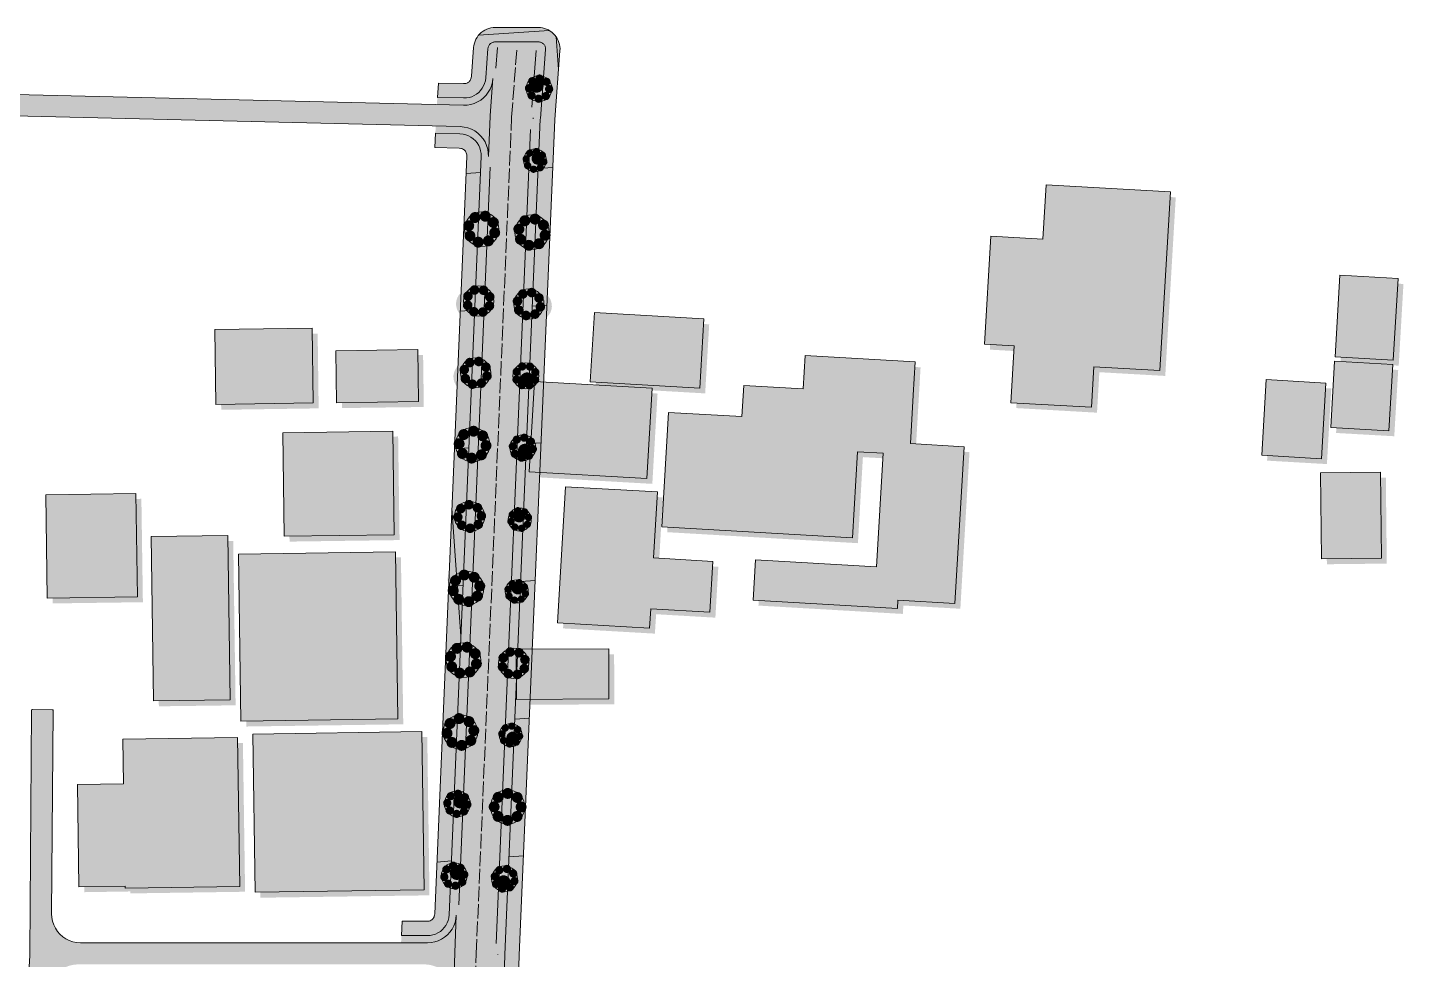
# Model space of a CAD drawing. Header units: metres. Extents: x 305859 to 307221, y 9155922 to 9156786.
# Drawn here: x 306830.1 to 307021.4, y 9156628.4 to 9156758 of the extents above; entities that cross this region are included whole.
import ezdxf

# ---------------------------------------------------------------- set-up
doc = ezdxf.new("R2010")
doc.units = ezdxf.units.M
doc.linetypes.add('DASHED', pattern=[1.524, 1.27, -0.254])
for name, color, linetype, lineweight, true_color in [('B-BAYANGAN', 7, 'Continuous', 0, 0x76786c), ('J-BADAN_KOLEKTOR', 7, 'Continuous', 13, 0x6e6e6e), ('J-MARKA_TEPI', 7, 'Continuous', 13, 0xffffff), ('J-PERKERASAN_JALAN', 7, 'Continuous', 9, 0x989896), ('J-SUMBU_KOLEKTOR', 7, 'DASHED', 18, 0xffffff), ('K-BANGUNAN_LUAR_TAPAK', 7, 'Continuous', 9, 0xdedede), ('P-TROTOAR_AYANI', 7, 'Continuous', 9, 0xd6c8b2), ('V-JALUR_HIJAU_AYANI', 7, 'Continuous', 0, 0x96cd78), ('V-POHON_PENEDUH', 7, 'Continuous', 13, 0x288232)]:
    doc.layers.add(name, color=color, linetype=linetype, lineweight=lineweight, true_color=true_color)

# ---------------------------------------------------------------- blocks, each defined once
blk = doc.blocks.new('POHON')
at = {"true_color": 0x347638}
h = blk.add_hatch(color=97, dxfattribs=at)
h.dxf.hatch_style = 1
edge = h.paths.add_edge_path()
edge.add_arc((0, 0), 1, 0, 360)
at = {"true_color": 0x3e843e}
h = blk.add_hatch(color=97, dxfattribs=at)
h.dxf.hatch_style = 1
edge = h.paths.add_edge_path()
edge.add_arc((-0.552, 0.552), 0.32, 0, 360)
h = blk.add_hatch(color=97, dxfattribs=at)
h.dxf.hatch_style = 1
edge = h.paths.add_edge_path()
edge.add_arc((0, 0.78), 0.32, 0, 360)
h = blk.add_hatch(color=97, dxfattribs=at)
h.dxf.hatch_style = 1
edge = h.paths.add_edge_path()
edge.add_arc((0.552, 0.552), 0.32, 0, 360)
h = blk.add_hatch(color=97, dxfattribs=at)
h.dxf.hatch_style = 1
edge = h.paths.add_edge_path()
edge.add_arc((-0.78, 0), 0.32, 0, 360)
at = {"true_color": 0x62a556}
h = blk.add_hatch(color=85, dxfattribs=at)
h.dxf.hatch_style = 1
edge = h.paths.add_edge_path()
edge.add_arc((-0.2, 0.22), 0.55, 0, 360)
at = {"true_color": 0x697060}
h = blk.add_hatch(color=251, dxfattribs=at)
h.dxf.hatch_style = 1
edge = h.paths.add_edge_path()
edge.add_arc((0.38, -0.38), 1, 0, 360)
at = {"true_color": 0x3e843e}
h = blk.add_hatch(color=97, dxfattribs=at)
h.dxf.hatch_style = 1
edge = h.paths.add_edge_path()
edge.add_arc((0.78, 0), 0.32, 0, 360)
h = blk.add_hatch(color=97, dxfattribs=at)
h.dxf.hatch_style = 1
edge = h.paths.add_edge_path()
edge.add_arc((-0.552, -0.552), 0.32, 0, 360)
h = blk.add_hatch(color=97, dxfattribs=at)
h.dxf.hatch_style = 1
edge = h.paths.add_edge_path()
edge.add_arc((0, -0.78), 0.32, 0, 360)
h = blk.add_hatch(color=97, dxfattribs=at)
h.dxf.hatch_style = 1
edge = h.paths.add_edge_path()
edge.add_arc((0.552, -0.552), 0.32, 0, 360)
at = {"color": 99, "lineweight": 9, "true_color": 0x235528}
blk.add_circle((0, 0), 1, dxfattribs=at)

msp = doc.modelspace()

# ---------------------------------------------------------------- hatches: boundary and pattern name
at = {"layer": 'B-BAYANGAN', "true_color": 0x76786c}
h = msp.add_hatch(color=8, dxfattribs=at)
h.dxf.hatch_style = 1
h.paths.add_polyline_path([(306963.89, 9156713.2), (306964.77, 9156728.21), (306972.02, 9156727.8), (306972.45, 9156735.37), (306989.74, 9156734.38), (306988.28, 9156709.54), (306979.12, 9156710.06), (306978.79, 9156704.43), (306967.56, 9156705.07), (306968.01, 9156712.96), (306963.89, 9156713.2)])
h = msp.add_hatch(color=8, dxfattribs=at)
h.dxf.hatch_style = 1
h.paths.add_polyline_path([(307021.4, 9156722.33), (307020.74, 9156710.97), (307012.65, 9156711.44), (307013.31, 9156722.8), (307021.4, 9156722.33)])
h = msp.add_hatch(color=8, dxfattribs=at)
h.dxf.hatch_style = 1
h.paths.add_polyline_path([(306924.87, 9156716.72), (306924.31, 9156707.11), (306909.08, 9156707.99), (306909.65, 9156717.6), (306924.87, 9156716.72)])
h = msp.add_hatch(color=8, dxfattribs=at)
h.dxf.hatch_style = 1
h.paths.add_polyline_path([(306870.43, 9156715.44), (306870.57, 9156705.03), (306857.02, 9156704.83), (306856.88, 9156715.25), (306870.43, 9156715.44)])
h = msp.add_hatch(color=8, dxfattribs=at)
h.dxf.hatch_style = 1
h.paths.add_polyline_path([(306885.09, 9156712.46), (306885.19, 9156705.22), (306873.81, 9156705.07), (306873.72, 9156712.3), (306885.09, 9156712.46)])
h = msp.add_hatch(color=8, dxfattribs=at)
h.dxf.hatch_style = 1
h.paths.add_polyline_path([(306961.06, 9156698.95), (306959.79, 9156677.16), (306951.87, 9156677.61), (306951.79, 9156676.44), (306931.72, 9156677.6), (306932.05, 9156683.22), (306948.9, 9156682.25), (306949.82, 9156698.04), (306946.24, 9156698.25), (306945.55, 9156686.28), (306919.03, 9156687.81), (306919.96, 9156703.72), (306930.18, 9156703.14), (306930.42, 9156707.47), (306938.69, 9156706.99), (306938.96, 9156711.61), (306954.26, 9156710.74), (306953.99, 9156706.11), (306953.6, 9156699.39), (306961.06, 9156698.95)])
h = msp.add_hatch(color=8, dxfattribs=at)
h.dxf.hatch_style = 1
h.paths.add_polyline_path([(307020.67, 9156710.37), (307020.12, 9156701.15), (307012.03, 9156701.61), (307012.57, 9156710.84), (307020.67, 9156710.37)])
h = msp.add_hatch(color=8, dxfattribs=at)
h.dxf.hatch_style = 1
h.paths.add_polyline_path([(306917.69, 9156707.09), (306916.96, 9156694.53), (306900.59, 9156695.47), (306901.32, 9156708.03), (306917.69, 9156707.09)])
h = msp.add_hatch(color=8, dxfattribs=at)
h.dxf.hatch_style = 1
h.paths.add_polyline_path([(307011.36, 9156707.8), (307010.76, 9156697.28), (307002.44, 9156697.76), (307003.05, 9156708.28), (307011.36, 9156707.8)])
h = msp.add_hatch(color=8, dxfattribs=at)
h.dxf.hatch_style = 1
h.paths.add_polyline_path([(306881.62, 9156701.12), (306881.82, 9156686.71), (306866.52, 9156686.5), (306866.32, 9156700.9), (306881.62, 9156701.12)])
h = msp.add_hatch(color=8, dxfattribs=at)
h.dxf.hatch_style = 1
h.paths.add_polyline_path([(307018.95, 9156695.4), (307019.08, 9156683.44), (307010.75, 9156683.35), (307010.62, 9156695.31), (307018.95, 9156695.4)])
h = msp.add_hatch(color=8, dxfattribs=at)
h.dxf.hatch_style = 1
h.paths.add_polyline_path([(306845.92, 9156692.45), (306846.13, 9156678.07), (306833.58, 9156677.9), (306833.38, 9156692.27), (306845.92, 9156692.45)])
h = msp.add_hatch(color=8, dxfattribs=at)
h.dxf.hatch_style = 1
h.paths.add_polyline_path([(306926.14, 9156683), (306925.73, 9156675.92), (306917.49, 9156676.4), (306917.32, 9156673.7), (306904.55, 9156674.43), (306905.65, 9156693.38), (306918.42, 9156692.65), (306917.89, 9156683.48), (306926.14, 9156683)])
h = msp.add_hatch(color=8, dxfattribs=at)
h.dxf.hatch_style = 1
h.paths.add_polyline_path([(306858.69, 9156686.59), (306859.02, 9156663.73), (306848.35, 9156663.59), (306848.02, 9156686.44), (306858.69, 9156686.59)])
h = msp.add_hatch(color=8, dxfattribs=at)
h.dxf.hatch_style = 1
h.paths.add_polyline_path([(306882.01, 9156684.33), (306882.33, 9156661.09), (306860.51, 9156660.78), (306860.17, 9156684.02), (306882.01, 9156684.33)])
h = msp.add_hatch(color=8, dxfattribs=at)
h.dxf.hatch_style = 1
h.paths.add_polyline_path([(306911.65, 9156670.84), (306911.68, 9156663.87), (306898.82, 9156663.8), (306898.78, 9156670.77), (306911.65, 9156670.84)])
h = msp.add_hatch(color=8, dxfattribs=at)
h.dxf.hatch_style = 1
h.paths.add_polyline_path([(306844.11, 9156658.28), (306860.04, 9156658.5), (306860.34, 9156637.8), (306844.4, 9156637.57), (306844.4, 9156637.84), (306837.99, 9156637.74), (306837.79, 9156651.95), (306844.2, 9156652.05), (306844.11, 9156658.28)])
h = msp.add_hatch(color=8, dxfattribs=at)
h.dxf.hatch_style = 1
h.paths.add_polyline_path([(306885.67, 9156659.32), (306885.98, 9156637.3), (306862.48, 9156636.97), (306862.17, 9156658.99), (306885.67, 9156659.32)])
at = {"layer": 'J-BADAN_KOLEKTOR', "true_color": 0x54565a}
h = msp.add_hatch(color=251, dxfattribs=at)
h.dxf.hatch_style = 1
h.paths.add_polyline_path([(306895.11, 9156755), (306901.13, 9156755), (306901.06, 9156754.13), (306900.4, 9156745.42), (306900.4, 9156745.36), (306900.39, 9156745.29), (306895.48, 9156629.11), (306895.47, 9156629.09), (306895.47, 9156629.06), (306893.32, 9156557.75), (306893.15, 9156552.27), (306893.01, 9156547.72), (306892.99, 9156546.71), (306891.34, 9156465.67), (306891.24, 9156460.85), (306891.22, 9156460.57), (306890.64, 9156455.57), (306884.99, 9156406.25), (306884.35, 9156400.69), (306883.01, 9156380.06), (306877.64, 9156297.63), (306877.62, 9156297.35), (306877.32, 9156262.08), (306877.21, 9156249.12), (306877.19, 9156247.33), (306877.05, 9156231), (306876.99, 9156223.83), (306876.99, 9156223.83), (306876.81, 9156202.95), (306876.76, 9156196.86), (306876.75, 9156196.67), (306876.43, 9156192.14), (306875.84, 9156183.84), (306875.84, 9156183.82), (306875.83, 9156183.79), (306874.01, 9156152.68), (306874.01, 9156152.67), (306874.01, 9156152.67), (306873.9, 9156150.69), (306873.79, 9156148.75), (306873.79, 9156148.67), (306873.79, 9156148.59), (306873.74, 9156145.72), (306873.72, 9156144.14), (306873.72, 9156144.1), (306873.72, 9156144.04), (306873.72, 9156144.02), (306873.71, 9156143.99), (306873.66, 9156142.89), (306873.49, 9156139.81), (306873.49, 9156139.75), (306873.49, 9156139.7), (306873.21, 9156129.07), (306873.06, 9156123.08), (306872.86, 9156115.62), (306872.83, 9156115.25), (306872.16, 9156110.83), (306864.19, 9156058.08), (306864.17, 9156057.9), (306864.16, 9156057.73), (306856.18, 9155926.45), (306856.16, 9155926.33), (306856.14, 9155926.32), (306850.18, 9155926.69), (306850.6, 9155933.55), (306857.84, 9156052.64), (306858.19, 9156058.4), (306858.21, 9156058.67), (306858.91, 9156063.26), (306864.38, 9156099.48), (306866.83, 9156115.72), (306866.87, 9156115.97), (306866.88, 9156116.21), (306866.92, 9156117.98), (306867.49, 9156139.94), (306867.5, 9156139.96), (306867.5, 9156140), (306867.5, 9156140.01), (306867.5, 9156140.04), (306867.72, 9156144.19), (306867.72, 9156144.26), (306867.72, 9156144.34), (306867.78, 9156148.3), (306867.79, 9156148.8), (306867.79, 9156148.84), (306867.79, 9156148.92), (306867.79, 9156148.92), (306867.79, 9156148.96), (306867.86, 9156150.18), (306868.02, 9156153.01), (306869.54, 9156179), (306869.85, 9156184.19), (306869.85, 9156184.22), (306870.26, 9156189.94), (306870.6, 9156194.73), (306870.75, 9156196.88), (306870.76, 9156197.01), (306870.76, 9156197.13), (306870.86, 9156208.72), (306870.99, 9156223.88), (306870.99, 9156223.88), (306871.05, 9156230.43), (306871.2, 9156247.65), (306871.33, 9156263.17), (306871.45, 9156276.87), (306871.55, 9156289.21), (306871.62, 9156297.49), (306871.63, 9156297.66), (306871.98, 9156303.08), (306872.91, 9156317.4), (306878.37, 9156401.13), (306878.37, 9156401.18), (306878.38, 9156401.27), (306878.39, 9156401.32), (306880.54, 9156420.14), (306884.6, 9156455.53), (306885.24, 9156461.11), (306885.36, 9156467.08), (306887.02, 9156547.85), (306887.02, 9156547.87), (306887.15, 9156552.45), (306887.15, 9156552.45), (306889.3, 9156623.57), (306889.3, 9156623.57), (306889.48, 9156629.29), (306889.48, 9156629.32), (306889.7, 9156634.53), (306892.24, 9156694.53), (306894.17, 9156740.04), (306894.4, 9156745.66), (306894.41, 9156745.76), (306894.8, 9156750.89), (306895.11, 9156755)])
at = {"layer": 'J-PERKERASAN_JALAN', "true_color": 0xa8a8a6}
h = msp.add_hatch(color=253, dxfattribs=at)
h.dxf.hatch_style = 1
h.paths.add_polyline_path([(306746.83, 9156749), (306800.94, 9156749.35), (306800.97, 9156749.35), (306800.99, 9156749.35), (306801.02, 9156749.35), (306890.71, 9156747.2), (306891.22, 9156747.21), (306891.72, 9156747.3), (306892.2, 9156747.44), (306892.66, 9156747.65), (306893.1, 9156747.91), (306893.49, 9156748.23), (306893.85, 9156748.59), (306894.15, 9156749), (306894.4, 9156749.43), (306894.6, 9156749.9), (306894.73, 9156750.39), (306894.8, 9156750.89), (306894.41, 9156745.76), (306894.4, 9156745.66), (306894.17, 9156740.04), (306894.15, 9156740.57), (306894.07, 9156741.09), (306893.92, 9156741.6), (306893.7, 9156742.08), (306893.42, 9156742.53), (306893.09, 9156742.94), (306892.7, 9156743.3), (306892.27, 9156743.61), (306891.8, 9156743.86), (306891.31, 9156744.04), (306890.79, 9156744.16), (306890.26, 9156744.21), (306801.02, 9156746.35), (306800.89, 9156746.35), (306746.83, 9156746), (306746.83, 9156749)])
h = msp.add_hatch(color=253, dxfattribs=at)
h.dxf.hatch_style = 1
h.paths.add_polyline_path([(306746.83, 9156629.32), (306748.88, 9156629.4), (306748.96, 9156629.4), (306749, 9156629.4), (306749.09, 9156629.4), (306749.49, 9156629.38), (306749.59, 9156629.38), (306749.76, 9156629.35), (306749.9, 9156629.32), (306750.06, 9156629.26), (306750.15, 9156629.23), (306750.7, 9156628.97), (306750.8, 9156628.93), (306750.95, 9156628.83), (306751.07, 9156628.74), (306751.19, 9156628.64), (306751.31, 9156628.51), (306751.37, 9156628.42), (306751.78, 9156627.85), (306751.84, 9156627.76), (306751.94, 9156627.6), (306752.01, 9156627.43), (306752.04, 9156627.33), (306752.25, 9156626.67), (306752.29, 9156626.54), (306752.31, 9156626.47), (306752.34, 9156626.33), (306755.82, 9156605.67), (306755.95, 9156605.16), (306756.13, 9156604.67), (306756.38, 9156604.2), (306756.69, 9156603.78), (306757.05, 9156603.4), (306757.46, 9156603.07), (306757.91, 9156602.79), (306758.39, 9156602.58), (306758.9, 9156602.43), (306759.42, 9156602.35), (306759.94, 9156602.34), (306760.46, 9156602.4), (306779.99, 9156605.85), (306780.04, 9156605.85), (306780.07, 9156605.86), (306780.13, 9156605.87), (306782.77, 9156606.18), (306783.28, 9156606.27), (306783.78, 9156606.43), (306784.25, 9156606.66), (306784.69, 9156606.94), (306785.09, 9156607.28), (306785.44, 9156607.66), (306785.74, 9156608.09), (306785.97, 9156608.56), (306786.15, 9156609.05), (306786.26, 9156609.56), (306786.3, 9156610.08), (306786.28, 9156610.6), (306782.5, 9156643.49), (306782.5, 9156643.62), (306782.62, 9156643.64), (306785.34, 9156643.95), (306785.46, 9156643.96), (306785.48, 9156643.84), (306789.25, 9156610.97), (306789.35, 9156610.45), (306789.51, 9156609.95), (306789.73, 9156609.48), (306790.02, 9156609.04), (306790.36, 9156608.64), (306790.74, 9156608.29), (306791.17, 9156607.99), (306791.64, 9156607.75), (306792.13, 9156607.58), (306792.65, 9156607.47), (306793.17, 9156607.42), (306793.69, 9156607.45), (306795.9, 9156607.71), (306795.91, 9156607.71), (306795.96, 9156607.71), (306825.9, 9156610.47), (306826.42, 9156610.55), (306826.91, 9156610.69), (306827.38, 9156610.9), (306827.83, 9156611.17), (306828.23, 9156611.49), (306828.59, 9156611.86), (306828.9, 9156612.27), (306829.15, 9156612.72), (306829.34, 9156613.2), (306829.47, 9156613.7), (306829.53, 9156614.22), (306830.39, 9156628.95), (306830.4, 9156629.15), (306830.66, 9156663.01), (306830.67, 9156663.13), (306830.8, 9156663.14), (306833.53, 9156663.11), (306833.66, 9156663.11), (306833.66, 9156662.98), (306833.44, 9156634.73), (306833.47, 9156634.21), (306833.57, 9156633.69), (306833.74, 9156633.19), (306833.97, 9156632.72), (306834.26, 9156632.28), (306834.6, 9156631.89), (306834.99, 9156631.54), (306835.43, 9156631.24), (306835.9, 9156631.01), (306836.4, 9156630.84), (306836.92, 9156630.74), (306837.44, 9156630.7), (306885.7, 9156630.7), (306886.21, 9156630.73), (306886.71, 9156630.82), (306887.19, 9156630.98), (306887.65, 9156631.2), (306888.08, 9156631.48), (306888.47, 9156631.81), (306888.82, 9156632.18), (306889.11, 9156632.6), (306889.35, 9156633.05), (306889.53, 9156633.52), (306889.65, 9156634.02), (306889.7, 9156634.53), (306889.48, 9156629.32), (306889.48, 9156629.29), (306889.3, 9156623.57), (306889.29, 9156624.11), (306889.2, 9156624.63), (306889.04, 9156625.14), (306888.81, 9156625.62), (306888.52, 9156626.07), (306888.18, 9156626.48), (306887.78, 9156626.84), (306887.34, 9156627.14), (306886.87, 9156627.38), (306886.36, 9156627.55), (306885.84, 9156627.66), (306885.31, 9156627.7), (306837.41, 9156627.7), (306837.27, 9156627.7), (306836.95, 9156627.69), (306836.42, 9156627.63), (306835.89, 9156627.51), (306835.39, 9156627.31), (306834.93, 9156627.05), (306834.5, 9156626.73), (306834.11, 9156626.36), (306833.78, 9156625.93), (306833.51, 9156625.47), (306833.31, 9156624.97), (306833.17, 9156624.46), (306833.1, 9156623.92), (306832.36, 9156611.24), (306832.36, 9156611.14), (306832.33, 9156610.97), (306832.29, 9156610.83), (306832.24, 9156610.68), (306832.17, 9156610.55), (306832.09, 9156610.42), (306831.98, 9156610.28), (306831.91, 9156610.21), (306830.54, 9156608.77), (306830.48, 9156608.7), (306830.36, 9156608.6), (306830.25, 9156608.52), (306830.13, 9156608.45), (306829.99, 9156608.38), (306829.91, 9156608.35), (306828.25, 9156607.73), (306828.17, 9156607.7), (306828.02, 9156607.66), (306827.86, 9156607.63), (306827.78, 9156607.62), (306796.28, 9156604.73), (306796.19, 9156604.72), (306788.57, 9156603.83), (306780.61, 9156602.9), (306780.38, 9156602.87), (306757.65, 9156598.85), (306757.55, 9156598.84), (306757.5, 9156598.83), (306757.4, 9156598.82), (306755.35, 9156598.67), (306746.83, 9156598.08), (306746.83, 9156601.09), (306749.07, 9156601.25), (306749.58, 9156601.31), (306750.08, 9156601.45), (306750.55, 9156601.64), (306751, 9156601.9), (306751.41, 9156602.21), (306751.77, 9156602.57), (306752.09, 9156602.97), (306752.36, 9156603.41), (306752.56, 9156603.88), (306752.7, 9156604.37), (306752.78, 9156604.88), (306752.8, 9156605.39), (306752.74, 9156605.9), (306750.11, 9156621.48), (306749.99, 9156621.98), (306749.81, 9156622.46), (306749.57, 9156622.92), (306749.27, 9156623.34), (306748.92, 9156623.71), (306748.53, 9156624.04), (306748.09, 9156624.32), (306747.62, 9156624.54), (306747.13, 9156624.69), (306746.83, 9156624.75), (306746.83, 9156629.32)])
at = {"layer": 'K-BANGUNAN_LUAR_TAPAK', "true_color": 0xececea}
h = msp.add_hatch(color=7, dxfattribs=at)
h.dxf.hatch_style = 1
h.paths.add_polyline_path([(306963.14, 9156713.95), (306964.02, 9156728.96), (306971.27, 9156728.55), (306971.7, 9156736.12), (306988.99, 9156735.13), (306987.53, 9156710.29), (306978.37, 9156710.81), (306978.04, 9156705.18), (306966.81, 9156705.82), (306967.26, 9156713.71), (306963.14, 9156713.95)])
h = msp.add_hatch(color=7, dxfattribs=at)
h.dxf.hatch_style = 1
h.paths.add_polyline_path([(307020.65, 9156723.08), (307019.99, 9156711.72), (307011.9, 9156712.19), (307012.56, 9156723.55), (307020.65, 9156723.08)])
h = msp.add_hatch(color=7, dxfattribs=at)
h.dxf.hatch_style = 1
h.paths.add_polyline_path([(306924.12, 9156717.47), (306923.56, 9156707.86), (306908.33, 9156708.74), (306908.9, 9156718.35), (306924.12, 9156717.47)])
h = msp.add_hatch(color=7, dxfattribs=at)
h.dxf.hatch_style = 1
h.paths.add_polyline_path([(306869.68, 9156716.19), (306869.82, 9156705.78), (306856.27, 9156705.58), (306856.13, 9156716), (306869.68, 9156716.19)])
h = msp.add_hatch(color=7, dxfattribs=at)
h.dxf.hatch_style = 1
h.paths.add_polyline_path([(306884.34, 9156713.21), (306884.44, 9156705.97), (306873.06, 9156705.82), (306872.97, 9156713.05), (306884.34, 9156713.21)])
h = msp.add_hatch(color=7, dxfattribs=at)
h.dxf.hatch_style = 1
h.paths.add_polyline_path([(306960.31, 9156699.7), (306959.04, 9156677.91), (306951.12, 9156678.36), (306951.04, 9156677.19), (306930.97, 9156678.35), (306931.3, 9156683.97), (306948.15, 9156683), (306949.07, 9156698.79), (306945.49, 9156699), (306944.8, 9156687.03), (306918.28, 9156688.56), (306919.21, 9156704.47), (306929.43, 9156703.89), (306929.67, 9156708.22), (306937.94, 9156707.74), (306938.21, 9156712.36), (306953.51, 9156711.49), (306953.24, 9156706.86), (306952.85, 9156700.14), (306960.31, 9156699.7)])
h = msp.add_hatch(color=7, dxfattribs=at)
h.dxf.hatch_style = 1
h.paths.add_polyline_path([(307019.92, 9156711.12), (307019.37, 9156701.9), (307011.28, 9156702.36), (307011.82, 9156711.59), (307019.92, 9156711.12)])
h = msp.add_hatch(color=7, dxfattribs=at)
h.dxf.hatch_style = 1
h.paths.add_polyline_path([(306916.94, 9156707.84), (306916.21, 9156695.28), (306899.84, 9156696.22), (306900.57, 9156708.78), (306916.94, 9156707.84)])
h = msp.add_hatch(color=7, dxfattribs=at)
h.dxf.hatch_style = 1
h.paths.add_polyline_path([(307010.61, 9156708.55), (307010.01, 9156698.03), (307001.69, 9156698.51), (307002.3, 9156709.03), (307010.61, 9156708.55)])
h = msp.add_hatch(color=7, dxfattribs=at)
h.dxf.hatch_style = 1
h.paths.add_polyline_path([(306880.87, 9156701.87), (306881.07, 9156687.46), (306865.77, 9156687.25), (306865.57, 9156701.65), (306880.87, 9156701.87)])
h = msp.add_hatch(color=7, dxfattribs=at)
h.dxf.hatch_style = 1
h.paths.add_polyline_path([(307018.2, 9156696.15), (307018.33, 9156684.19), (307010, 9156684.1), (307009.87, 9156696.06), (307018.2, 9156696.15)])
h = msp.add_hatch(color=7, dxfattribs=at)
h.dxf.hatch_style = 1
h.paths.add_polyline_path([(306845.17, 9156693.2), (306845.38, 9156678.82), (306832.83, 9156678.65), (306832.63, 9156693.02), (306845.17, 9156693.2)])
h = msp.add_hatch(color=7, dxfattribs=at)
h.dxf.hatch_style = 1
h.paths.add_polyline_path([(306925.39, 9156683.75), (306924.98, 9156676.67), (306916.74, 9156677.15), (306916.57, 9156674.45), (306903.8, 9156675.18), (306904.9, 9156694.13), (306917.67, 9156693.4), (306917.14, 9156684.23), (306925.39, 9156683.75)])
h = msp.add_hatch(color=7, dxfattribs=at)
h.dxf.hatch_style = 1
h.paths.add_polyline_path([(306857.94, 9156687.34), (306858.27, 9156664.48), (306847.6, 9156664.34), (306847.27, 9156687.19), (306857.94, 9156687.34)])
h = msp.add_hatch(color=7, dxfattribs=at)
h.dxf.hatch_style = 1
h.paths.add_polyline_path([(306881.26, 9156685.08), (306881.58, 9156661.84), (306859.76, 9156661.53), (306859.42, 9156684.77), (306881.26, 9156685.08)])
h = msp.add_hatch(color=7, dxfattribs=at)
h.dxf.hatch_style = 1
h.paths.add_polyline_path([(306910.9, 9156671.59), (306910.93, 9156664.62), (306898.07, 9156664.55), (306898.03, 9156671.52), (306910.9, 9156671.59)])
h = msp.add_hatch(color=7, dxfattribs=at)
h.dxf.hatch_style = 1
h.paths.add_polyline_path([(306884.92, 9156660.07), (306885.23, 9156638.05), (306861.73, 9156637.72), (306861.42, 9156659.74), (306884.92, 9156660.07)])
h = msp.add_hatch(color=7, dxfattribs=at)
h.dxf.hatch_style = 1
h.paths.add_polyline_path([(306843.36, 9156659.03), (306859.29, 9156659.25), (306859.59, 9156638.55), (306843.65, 9156638.32), (306843.65, 9156638.59), (306837.24, 9156638.49), (306837.04, 9156652.7), (306843.45, 9156652.8), (306843.36, 9156659.03)])
at = {"layer": 'P-TROTOAR_AYANI', "true_color": 0xd8d0c2}
h = msp.add_hatch(color=254, dxfattribs=at)
h.dxf.hatch_style = 1
h.paths.add_polyline_path([(306890.91, 9156750.21), (306891.04, 9156750.23), (306891.16, 9156750.26), (306891.27, 9156750.31), (306891.38, 9156750.38), (306891.48, 9156750.46), (306891.56, 9156750.55), (306891.64, 9156750.65), (306891.7, 9156750.76), (306891.75, 9156750.87), (306891.78, 9156750.99), (306891.81, 9156751.21), (306892.12, 9156755.23), (306892.16, 9156755.52), (306892.22, 9156755.81), (306892.32, 9156756.1), (306892.44, 9156756.37), (306892.59, 9156756.63), (306892.76, 9156756.87), (306892.96, 9156757.1), (306893.18, 9156757.3), (306893.42, 9156757.48), (306893.68, 9156757.64), (306893.94, 9156757.76), (306894.23, 9156757.87), (306894.52, 9156757.94), (306894.81, 9156757.99), (306895.11, 9156758), (306901.13, 9156758), (306901.42, 9156757.99), (306901.7, 9156757.94), (306901.99, 9156757.87), (306902.26, 9156757.78), (306902.52, 9156757.66), (306902.77, 9156757.51), (306903.01, 9156757.34), (306903.23, 9156757.14), (306903.42, 9156756.93), (306903.6, 9156756.7), (306903.75, 9156756.45), (306903.88, 9156756.19), (306903.98, 9156755.92), (306904.06, 9156755.64), (306904.11, 9156755.35), (306904.13, 9156755.06), (306904.12, 9156754.77), (306903.39, 9156745.22), (306903.39, 9156745.14), (306898.47, 9156628.99), (306898.47, 9156628.96), (306896.32, 9156557.75), (306896.32, 9156557.53), (306896.35, 9156557.4), (306896.38, 9156557.28), (306896.44, 9156557.16), (306896.51, 9156557.05), (306896.59, 9156556.95), (306896.68, 9156556.86), (306896.79, 9156556.78), (306896.9, 9156556.72), (306897.02, 9156556.68), (306897.15, 9156556.65), (306897.38, 9156556.62), (306900.78, 9156556.51), (306900.72, 9156554.51), (306897.25, 9156554.63), (306896.82, 9156554.67), (306896.44, 9156554.76), (306896.08, 9156554.9), (306895.73, 9156555.08), (306895.41, 9156555.31), (306895.13, 9156555.58), (306894.88, 9156555.88), (306894.67, 9156556.21), (306894.51, 9156556.57), (306894.39, 9156556.94), (306894.33, 9156557.33), (306894.32, 9156557.75), (306896.47, 9156629.03), (306896.47, 9156629.07), (306901.39, 9156745.24), (306901.4, 9156745.36), (306902.12, 9156754.92), (306902.13, 9156755.02), (306902.12, 9156755.12), (306902.1, 9156755.21), (306902.08, 9156755.31), (306902.04, 9156755.4), (306902, 9156755.48), (306901.95, 9156755.57), (306901.89, 9156755.64), (306901.83, 9156755.71), (306901.75, 9156755.78), (306901.68, 9156755.84), (306901.59, 9156755.89), (306901.5, 9156755.93), (306901.41, 9156755.96), (306901.32, 9156755.98), (306901.22, 9156756), (306901.13, 9156756), (306895.11, 9156756), (306895.01, 9156756), (306894.91, 9156755.98), (306894.81, 9156755.96), (306894.72, 9156755.92), (306894.63, 9156755.88), (306894.55, 9156755.83), (306894.47, 9156755.77), (306894.39, 9156755.7), (306894.33, 9156755.62), (306894.27, 9156755.54), (306894.22, 9156755.46), (306894.18, 9156755.37), (306894.15, 9156755.27), (306894.12, 9156755.17), (306894.11, 9156755.08), (306893.8, 9156751), (306893.75, 9156750.59), (306893.65, 9156750.23), (306893.5, 9156749.88), (306893.31, 9156749.55), (306893.09, 9156749.24), (306892.82, 9156748.97), (306892.52, 9156748.73), (306892.2, 9156748.54), (306891.85, 9156748.38), (306891.49, 9156748.27), (306891.12, 9156748.21), (306890.71, 9156748.2), (306887.08, 9156748.28), (306887.23, 9156750.28), (306890.69, 9156750.2), (306890.91, 9156750.21)])
at = {"layer": 'P-TROTOAR_AYANI', "true_color": 0xc4bcae}
h = msp.add_hatch(dxfattribs=at)
h.set_pattern_fill('NET', color=9, scale=6, angle=4)
h.paths.add_polyline_path([(306890.91, 9156750.21), (306891.04, 9156750.23), (306891.16, 9156750.26), (306891.27, 9156750.31), (306891.38, 9156750.38), (306891.48, 9156750.46), (306891.56, 9156750.55), (306891.64, 9156750.65), (306891.7, 9156750.76), (306891.75, 9156750.87), (306891.78, 9156750.99), (306891.81, 9156751.21), (306892.12, 9156755.23), (306892.16, 9156755.52), (306892.22, 9156755.81), (306892.32, 9156756.1), (306892.44, 9156756.37), (306892.59, 9156756.63), (306892.76, 9156756.87), (306892.96, 9156757.1), (306893.18, 9156757.3), (306893.42, 9156757.48), (306893.68, 9156757.64), (306893.94, 9156757.76), (306894.23, 9156757.87), (306894.52, 9156757.94), (306894.81, 9156757.99), (306895.11, 9156758), (306901.13, 9156758), (306901.42, 9156757.99), (306901.7, 9156757.94), (306901.99, 9156757.87), (306902.26, 9156757.78), (306902.52, 9156757.66), (306902.77, 9156757.51), (306903.01, 9156757.34), (306903.23, 9156757.14), (306903.42, 9156756.93), (306903.6, 9156756.7), (306903.75, 9156756.45), (306903.88, 9156756.19), (306903.98, 9156755.92), (306904.06, 9156755.64), (306904.11, 9156755.35), (306904.13, 9156755.06), (306904.12, 9156754.77), (306903.39, 9156745.22), (306903.39, 9156745.14), (306898.47, 9156628.99), (306898.47, 9156628.96), (306896.32, 9156557.75), (306896.32, 9156557.53), (306896.35, 9156557.4), (306896.38, 9156557.28), (306896.44, 9156557.16), (306896.51, 9156557.05), (306896.59, 9156556.95), (306896.68, 9156556.86), (306896.79, 9156556.78), (306896.9, 9156556.72), (306897.02, 9156556.68), (306897.15, 9156556.65), (306897.38, 9156556.62), (306900.78, 9156556.51), (306900.72, 9156554.51), (306897.25, 9156554.63), (306896.82, 9156554.67), (306896.44, 9156554.76), (306896.08, 9156554.9), (306895.73, 9156555.08), (306895.41, 9156555.31), (306895.13, 9156555.58), (306894.88, 9156555.88), (306894.67, 9156556.21), (306894.51, 9156556.57), (306894.39, 9156556.94), (306894.33, 9156557.33), (306894.32, 9156557.75), (306896.47, 9156629.03), (306896.47, 9156629.07), (306901.39, 9156745.24), (306901.4, 9156745.36), (306902.12, 9156754.92), (306902.13, 9156755.02), (306902.12, 9156755.12), (306902.1, 9156755.21), (306902.08, 9156755.31), (306902.04, 9156755.4), (306902, 9156755.48), (306901.95, 9156755.57), (306901.89, 9156755.64), (306901.83, 9156755.71), (306901.75, 9156755.78), (306901.68, 9156755.84), (306901.59, 9156755.89), (306901.5, 9156755.93), (306901.41, 9156755.96), (306901.32, 9156755.98), (306901.22, 9156756), (306901.13, 9156756), (306895.11, 9156756), (306895.01, 9156756), (306894.91, 9156755.98), (306894.81, 9156755.96), (306894.72, 9156755.92), (306894.63, 9156755.88), (306894.55, 9156755.83), (306894.47, 9156755.77), (306894.39, 9156755.7), (306894.33, 9156755.62), (306894.27, 9156755.54), (306894.22, 9156755.46), (306894.18, 9156755.37), (306894.15, 9156755.27), (306894.12, 9156755.17), (306894.11, 9156755.08), (306893.8, 9156751), (306893.75, 9156750.59), (306893.65, 9156750.23), (306893.5, 9156749.88), (306893.31, 9156749.55), (306893.09, 9156749.24), (306892.82, 9156748.97), (306892.52, 9156748.73), (306892.2, 9156748.54), (306891.85, 9156748.38), (306891.49, 9156748.27), (306891.12, 9156748.21), (306890.71, 9156748.2), (306887.08, 9156748.28), (306887.23, 9156750.28), (306890.69, 9156750.2), (306890.91, 9156750.21)])
at = {"layer": 'P-TROTOAR_AYANI', "true_color": 0xd8d0c2}
h = msp.add_hatch(color=254, dxfattribs=at)
h.dxf.hatch_style = 1
h.paths.add_polyline_path([(306890.64, 9156743.17), (306891.02, 9156743.08), (306891.39, 9156742.94), (306891.75, 9156742.76), (306892.07, 9156742.53), (306892.36, 9156742.25), (306892.61, 9156741.95), (306892.82, 9156741.61), (306892.98, 9156741.25), (306893.09, 9156740.87), (306893.15, 9156740.48), (306893.16, 9156740.05), (306888.7, 9156634.6), (306888.66, 9156634.19), (306888.57, 9156633.82), (306888.43, 9156633.46), (306888.26, 9156633.12), (306888.04, 9156632.81), (306887.78, 9156632.53), (306887.49, 9156632.28), (306887.16, 9156632.08), (306886.82, 9156631.91), (306886.46, 9156631.79), (306886.08, 9156631.72), (306885.67, 9156631.7), (306882.07, 9156631.7), (306882.16, 9156633.7), (306885.61, 9156633.7), (306885.83, 9156633.71), (306885.95, 9156633.73), (306886.07, 9156633.77), (306886.19, 9156633.83), (306886.29, 9156633.9), (306886.39, 9156633.98), (306886.48, 9156634.07), (306886.55, 9156634.17), (306886.61, 9156634.29), (306886.65, 9156634.4), (306886.68, 9156634.53), (306886.71, 9156634.75), (306891.16, 9156740.06), (306891.16, 9156740.3), (306891.14, 9156740.43), (306891.1, 9156740.55), (306891.05, 9156740.67), (306890.98, 9156740.78), (306890.89, 9156740.88), (306890.8, 9156740.97), (306890.69, 9156741.05), (306890.58, 9156741.11), (306890.45, 9156741.16), (306890.32, 9156741.19), (306890.09, 9156741.21), (306886.71, 9156741.29), (306886.8, 9156743.29), (306890.21, 9156743.21), (306890.64, 9156743.17)])
at = {"layer": 'P-TROTOAR_AYANI', "true_color": 0xc4bcae}
h = msp.add_hatch(dxfattribs=at)
h.set_pattern_fill('NET', color=9, scale=6, angle=4)
h.paths.add_polyline_path([(306890.64, 9156743.17), (306891.02, 9156743.08), (306891.39, 9156742.94), (306891.75, 9156742.76), (306892.07, 9156742.53), (306892.36, 9156742.25), (306892.61, 9156741.95), (306892.82, 9156741.61), (306892.98, 9156741.25), (306893.09, 9156740.87), (306893.15, 9156740.48), (306893.16, 9156740.05), (306888.7, 9156634.6), (306888.66, 9156634.19), (306888.57, 9156633.82), (306888.43, 9156633.46), (306888.26, 9156633.12), (306888.04, 9156632.81), (306887.78, 9156632.53), (306887.49, 9156632.28), (306887.16, 9156632.08), (306886.82, 9156631.91), (306886.46, 9156631.79), (306886.08, 9156631.72), (306885.67, 9156631.7), (306882.07, 9156631.7), (306882.16, 9156633.7), (306885.61, 9156633.7), (306885.83, 9156633.71), (306885.95, 9156633.73), (306886.07, 9156633.77), (306886.19, 9156633.83), (306886.29, 9156633.9), (306886.39, 9156633.98), (306886.48, 9156634.07), (306886.55, 9156634.17), (306886.61, 9156634.29), (306886.65, 9156634.4), (306886.68, 9156634.53), (306886.71, 9156634.75), (306891.16, 9156740.06), (306891.16, 9156740.3), (306891.14, 9156740.43), (306891.1, 9156740.55), (306891.05, 9156740.67), (306890.98, 9156740.78), (306890.89, 9156740.88), (306890.8, 9156740.97), (306890.69, 9156741.05), (306890.58, 9156741.11), (306890.45, 9156741.16), (306890.32, 9156741.19), (306890.09, 9156741.21), (306886.71, 9156741.29), (306886.8, 9156743.29), (306890.21, 9156743.21), (306890.64, 9156743.17)])
at = {"layer": 'V-JALUR_HIJAU_AYANI', "true_color": 0x8abe64}
h = msp.add_hatch(color=83, dxfattribs=at)
h.dxf.hatch_style = 1
h.paths.add_polyline_path([(306891.12, 9156748.21), (306891.49, 9156748.27), (306891.85, 9156748.38), (306892.2, 9156748.54), (306892.52, 9156748.73), (306892.82, 9156748.97), (306893.09, 9156749.24), (306893.31, 9156749.55), (306893.5, 9156749.88), (306893.65, 9156750.23), (306893.75, 9156750.59), (306893.8, 9156751), (306894.11, 9156755.08), (306894.12, 9156755.17), (306894.15, 9156755.27), (306894.18, 9156755.37), (306894.22, 9156755.46), (306894.27, 9156755.54), (306894.33, 9156755.62), (306894.39, 9156755.7), (306894.47, 9156755.77), (306894.55, 9156755.83), (306894.63, 9156755.88), (306894.72, 9156755.92), (306894.81, 9156755.96), (306894.91, 9156755.98), (306895.01, 9156756), (306895.11, 9156756), (306901.13, 9156756), (306901.22, 9156756), (306901.32, 9156755.98), (306901.41, 9156755.96), (306901.5, 9156755.93), (306901.59, 9156755.89), (306901.68, 9156755.84), (306901.75, 9156755.78), (306901.83, 9156755.71), (306901.89, 9156755.64), (306901.95, 9156755.57), (306902, 9156755.48), (306902.04, 9156755.4), (306902.08, 9156755.31), (306902.1, 9156755.21), (306902.12, 9156755.12), (306902.13, 9156755.02), (306902.12, 9156754.92), (306901.4, 9156745.36), (306901.39, 9156745.24), (306896.47, 9156629.07), (306896.47, 9156629.03), (306894.32, 9156557.75), (306894.33, 9156557.33), (306894.39, 9156556.94), (306894.51, 9156556.57), (306894.67, 9156556.21), (306894.88, 9156555.88), (306895.13, 9156555.58), (306895.41, 9156555.31), (306895.73, 9156555.08), (306896.08, 9156554.9), (306896.44, 9156554.76), (306896.82, 9156554.67), (306897.25, 9156554.63), (306900.72, 9156554.51), (306900.69, 9156553.51), (306897.18, 9156553.63), (306896.66, 9156553.68), (306896.15, 9156553.8), (306895.66, 9156553.98), (306895.2, 9156554.23), (306894.78, 9156554.53), (306894.4, 9156554.89), (306894.06, 9156555.29), (306893.79, 9156555.74), (306893.57, 9156556.21), (306893.42, 9156556.71), (306893.33, 9156557.23), (306893.32, 9156557.75), (306895.47, 9156629.06), (306895.48, 9156629.11), (306900.39, 9156745.29), (306900.4, 9156745.42), (306901.13, 9156755), (306895.11, 9156755), (306894.8, 9156750.89), (306894.73, 9156750.39), (306894.6, 9156749.9), (306894.4, 9156749.43), (306894.15, 9156749), (306893.85, 9156748.59), (306893.49, 9156748.23), (306893.1, 9156747.91), (306892.66, 9156747.65), (306892.2, 9156747.44), (306891.72, 9156747.3), (306891.22, 9156747.21), (306890.71, 9156747.2), (306887, 9156747.28), (306887.08, 9156748.28), (306890.71, 9156748.2), (306891.12, 9156748.21)])
h = msp.add_hatch(color=83, dxfattribs=at)
h.dxf.hatch_style = 1
h.paths.add_polyline_path([(306890.79, 9156744.16), (306891.31, 9156744.04), (306891.8, 9156743.86), (306892.27, 9156743.61), (306892.7, 9156743.3), (306893.09, 9156742.94), (306893.42, 9156742.53), (306893.7, 9156742.08), (306893.92, 9156741.6), (306894.07, 9156741.09), (306894.15, 9156740.57), (306894.17, 9156740.04), (306889.7, 9156634.53), (306889.65, 9156634.02), (306889.53, 9156633.52), (306889.35, 9156633.05), (306889.11, 9156632.6), (306888.82, 9156632.18), (306888.47, 9156631.81), (306888.08, 9156631.48), (306887.65, 9156631.2), (306887.19, 9156630.98), (306886.71, 9156630.82), (306886.21, 9156630.73), (306885.7, 9156630.7), (306882.03, 9156630.7), (306882.07, 9156631.7), (306885.67, 9156631.7), (306886.08, 9156631.72), (306886.46, 9156631.79), (306886.82, 9156631.91), (306887.16, 9156632.08), (306887.49, 9156632.28), (306887.78, 9156632.53), (306888.04, 9156632.81), (306888.26, 9156633.12), (306888.43, 9156633.46), (306888.57, 9156633.82), (306888.66, 9156634.19), (306888.7, 9156634.6), (306893.16, 9156740.05), (306893.15, 9156740.48), (306893.09, 9156740.87), (306892.98, 9156741.25), (306892.82, 9156741.61), (306892.61, 9156741.95), (306892.36, 9156742.25), (306892.07, 9156742.53), (306891.75, 9156742.76), (306891.39, 9156742.94), (306891.02, 9156743.08), (306890.64, 9156743.17), (306890.21, 9156743.21), (306886.8, 9156743.29), (306886.84, 9156744.29), (306890.26, 9156744.21), (306890.79, 9156744.16)])

# ---------------------------------------------------------------- linework, layer by layer
at = {"layer": 'J-MARKA_TEPI'}
for points in [[(306895.21, 9156752.33), (306895.43, 9156755.2)], [(306900.21, 9156746.91), (306900.81, 9156754.8)], [(306895.24, 9156630.59), (306900.03, 9156743.83)], [(306890.06, 9156635.98), (306894.4, 9156738.56)]]:
    msp.add_lwpolyline(points, dxfattribs=at)
at = {"layer": 'J-PERKERASAN_JALAN', "color": 8, "lineweight": 13, "true_color": 0x787876}
for points in [[(306801.02, 9156749.35), (306890.71, 9156747.2), (306891.22, 9156747.21), (306891.72, 9156747.3), (306892.2, 9156747.44), (306892.66, 9156747.65), (306893.1, 9156747.91), (306893.49, 9156748.23), (306893.85, 9156748.59), (306894.15, 9156749), (306894.4, 9156749.43), (306894.6, 9156749.9), (306894.73, 9156750.39), (306894.8, 9156750.89), (306894.41, 9156745.76), (306894.4, 9156745.66), (306894.17, 9156740.04), (306894.15, 9156740.57), (306894.07, 9156741.09), (306893.92, 9156741.6), (306893.7, 9156742.08), (306893.42, 9156742.53), (306893.09, 9156742.94), (306892.7, 9156743.3), (306892.27, 9156743.61), (306891.8, 9156743.86), (306891.31, 9156744.04), (306890.79, 9156744.16), (306890.26, 9156744.21), (306801.02, 9156746.35)], [(306829.53, 9156614.22), (306830.39, 9156628.95), (306830.4, 9156629.15), (306830.66, 9156663.01), (306830.67, 9156663.13), (306830.8, 9156663.14), (306833.53, 9156663.11), (306833.66, 9156663.11), (306833.66, 9156662.98), (306833.44, 9156634.73), (306833.47, 9156634.21), (306833.57, 9156633.69), (306833.74, 9156633.19), (306833.97, 9156632.72), (306834.26, 9156632.28), (306834.6, 9156631.89), (306834.99, 9156631.54), (306835.43, 9156631.24), (306835.9, 9156631.01), (306836.4, 9156630.84), (306836.92, 9156630.74), (306837.44, 9156630.7), (306885.7, 9156630.7), (306886.21, 9156630.73), (306886.71, 9156630.82), (306887.19, 9156630.98), (306887.65, 9156631.2), (306888.08, 9156631.48), (306888.47, 9156631.81), (306888.82, 9156632.18), (306889.11, 9156632.6), (306889.35, 9156633.05), (306889.53, 9156633.52), (306889.65, 9156634.02), (306889.7, 9156634.53), (306889.48, 9156629.32), (306889.48, 9156629.29), (306889.3, 9156623.57)]]:
    msp.add_lwpolyline(points, dxfattribs=at)
for points in [[(306900.39, 9156745.29), (306900.4, 9156745.36), (306900.4, 9156745.42), (306900.39, 9156745.29)], [(306895.47, 9156629.06), (306895.47, 9156629.09), (306895.48, 9156629.11), (306895.47, 9156629.06)]]:
    msp.add_lwpolyline(points, close=True, dxfattribs=at)
at = {"layer": 'J-SUMBU_KOLEKTOR', "linetype": 'DASHED', "ltscale": 1.6}
msp.add_lwpolyline([(306853.17, 9155926.5), (306861.18, 9156058.22), (306869.86, 9156115.7), (306870.49, 9156139.87), (306870.72, 9156144.16), (306870.79, 9156148.77), (306871.02, 9156152.85), (306872.84, 9156184.01), (306873.76, 9156196.89), (306873.99, 9156223.85), (306874.62, 9156297.46), (306881.36, 9156400.96), (306888.24, 9156460.91), (306890.01, 9156547.79), (306890.15, 9156552.36), (306892.48, 9156629.19), (306897.4, 9156745.53), (306898.12, 9156755)], dxfattribs=at)
at = {"layer": 'K-BANGUNAN_LUAR_TAPAK', "color": 253, "lineweight": 9, "true_color": 0xb0b0ae}
for points in [[(306963.14, 9156713.95), (306964.02, 9156728.96), (306971.27, 9156728.55), (306971.7, 9156736.12), (306988.99, 9156735.13), (306987.53, 9156710.29), (306978.37, 9156710.81), (306978.04, 9156705.18), (306966.81, 9156705.82), (306967.26, 9156713.71), (306963.14, 9156713.95)], [(307020.65, 9156723.08), (307019.99, 9156711.72), (307011.9, 9156712.19), (307012.56, 9156723.55), (307020.65, 9156723.08)], [(306924.12, 9156717.47), (306923.56, 9156707.86), (306908.33, 9156708.74), (306908.9, 9156718.35), (306924.12, 9156717.47)], [(306869.68, 9156716.19), (306869.82, 9156705.78), (306856.27, 9156705.58), (306856.13, 9156716), (306869.68, 9156716.19)], [(306884.34, 9156713.21), (306884.44, 9156705.97), (306873.06, 9156705.82), (306872.97, 9156713.05), (306884.34, 9156713.21)], [(306960.31, 9156699.7), (306959.04, 9156677.91), (306951.12, 9156678.36), (306951.04, 9156677.19), (306930.97, 9156678.35), (306931.3, 9156683.97), (306948.15, 9156683), (306949.07, 9156698.79), (306945.49, 9156699), (306944.8, 9156687.03), (306918.28, 9156688.56), (306919.21, 9156704.47), (306929.43, 9156703.89), (306929.67, 9156708.22), (306937.94, 9156707.74), (306938.21, 9156712.36), (306953.51, 9156711.49), (306953.24, 9156706.86), (306952.85, 9156700.14), (306960.31, 9156699.7)], [(307019.92, 9156711.12), (307019.37, 9156701.9), (307011.28, 9156702.36), (307011.82, 9156711.59), (307019.92, 9156711.12)], [(306916.94, 9156707.84), (306916.21, 9156695.28), (306899.84, 9156696.22), (306900.57, 9156708.78), (306916.94, 9156707.84)], [(307010.61, 9156708.55), (307010.01, 9156698.03), (307001.69, 9156698.51), (307002.3, 9156709.03), (307010.61, 9156708.55)], [(306880.87, 9156701.87), (306881.07, 9156687.46), (306865.77, 9156687.25), (306865.57, 9156701.65), (306880.87, 9156701.87)], [(307018.2, 9156696.15), (307018.33, 9156684.19), (307010, 9156684.1), (307009.87, 9156696.06), (307018.2, 9156696.15)], [(306845.17, 9156693.2), (306845.38, 9156678.82), (306832.83, 9156678.65), (306832.63, 9156693.02), (306845.17, 9156693.2)], [(306925.39, 9156683.75), (306924.98, 9156676.67), (306916.74, 9156677.15), (306916.57, 9156674.45), (306903.8, 9156675.18), (306904.9, 9156694.13), (306917.67, 9156693.4), (306917.14, 9156684.23), (306925.39, 9156683.75)], [(306857.94, 9156687.34), (306858.27, 9156664.48), (306847.6, 9156664.34), (306847.27, 9156687.19), (306857.94, 9156687.34)], [(306881.26, 9156685.08), (306881.58, 9156661.84), (306859.76, 9156661.53), (306859.42, 9156684.77), (306881.26, 9156685.08)], [(306910.9, 9156671.59), (306910.93, 9156664.62), (306898.07, 9156664.55), (306898.03, 9156671.52), (306910.9, 9156671.59)], [(306884.92, 9156660.07), (306885.23, 9156638.05), (306861.73, 9156637.72), (306861.42, 9156659.74), (306884.92, 9156660.07)], [(306843.36, 9156659.03), (306859.29, 9156659.25), (306859.59, 9156638.55), (306843.65, 9156638.32), (306843.65, 9156638.59), (306837.24, 9156638.49), (306837.04, 9156652.7), (306843.45, 9156652.8), (306843.36, 9156659.03)]]:
    msp.add_lwpolyline(points, close=True, dxfattribs=at)
at = {"layer": 'P-TROTOAR_AYANI', "color": 252, "lineweight": 9, "true_color": 0xa09688}
msp.add_lwpolyline([(306894.32, 9156557.75), (306896.47, 9156629.03), (306896.47, 9156629.07), (306901.39, 9156745.24), (306901.4, 9156745.36), (306902.12, 9156754.92), (306902.13, 9156755.02), (306902.12, 9156755.12), (306902.1, 9156755.21), (306902.08, 9156755.31), (306902.04, 9156755.4), (306902, 9156755.48), (306901.95, 9156755.57), (306901.89, 9156755.64), (306901.83, 9156755.71), (306901.75, 9156755.78), (306901.68, 9156755.84), (306901.59, 9156755.89), (306901.5, 9156755.93), (306901.41, 9156755.96), (306901.32, 9156755.98), (306901.22, 9156756), (306901.13, 9156756), (306895.11, 9156756), (306895.01, 9156756), (306894.91, 9156755.98), (306894.81, 9156755.96), (306894.72, 9156755.92), (306894.63, 9156755.88), (306894.55, 9156755.83), (306894.47, 9156755.77), (306894.39, 9156755.7), (306894.33, 9156755.62), (306894.27, 9156755.54), (306894.22, 9156755.46), (306894.18, 9156755.37), (306894.15, 9156755.27), (306894.12, 9156755.17), (306894.11, 9156755.08), (306893.8, 9156751), (306893.75, 9156750.59), (306893.65, 9156750.23), (306893.5, 9156749.88), (306893.31, 9156749.55), (306893.09, 9156749.24), (306892.82, 9156748.97), (306892.52, 9156748.73), (306892.2, 9156748.54), (306891.85, 9156748.38), (306891.49, 9156748.27), (306891.12, 9156748.21), (306890.71, 9156748.2), (306887.08, 9156748.28), (306887.23, 9156750.28), (306890.69, 9156750.2), (306890.91, 9156750.21), (306890.91, 9156750.21), (306891.04, 9156750.23), (306891.16, 9156750.26), (306891.27, 9156750.31), (306891.38, 9156750.38), (306891.48, 9156750.46), (306891.56, 9156750.55), (306891.64, 9156750.65), (306891.7, 9156750.76), (306891.75, 9156750.87), (306891.78, 9156750.99), (306891.81, 9156751.21), (306892.12, 9156755.23), (306892.16, 9156755.52), (306892.22, 9156755.81), (306892.32, 9156756.1), (306892.44, 9156756.37), (306892.59, 9156756.63), (306892.76, 9156756.87), (306892.96, 9156757.1), (306893.18, 9156757.3), (306893.42, 9156757.48), (306893.68, 9156757.64), (306893.94, 9156757.76), (306894.23, 9156757.87), (306894.52, 9156757.94), (306894.81, 9156757.99), (306895.11, 9156758), (306901.13, 9156758), (306901.42, 9156757.99), (306901.7, 9156757.94), (306901.99, 9156757.87), (306902.26, 9156757.78), (306902.52, 9156757.66), (306902.77, 9156757.51), (306903.01, 9156757.34), (306903.23, 9156757.14), (306903.42, 9156756.93), (306903.6, 9156756.7), (306903.75, 9156756.45), (306903.88, 9156756.19), (306903.98, 9156755.92), (306904.06, 9156755.64), (306904.11, 9156755.35), (306904.13, 9156755.06), (306904.12, 9156754.77), (306903.39, 9156745.22), (306903.39, 9156745.14), (306898.47, 9156628.99), (306898.47, 9156628.96), (306896.32, 9156557.75)], dxfattribs=at)
msp.add_lwpolyline([(306890.64, 9156743.17), (306891.02, 9156743.08), (306891.39, 9156742.94), (306891.75, 9156742.76), (306892.07, 9156742.53), (306892.36, 9156742.25), (306892.61, 9156741.95), (306892.82, 9156741.61), (306892.98, 9156741.25), (306893.09, 9156740.87), (306893.15, 9156740.48), (306893.16, 9156740.05), (306888.7, 9156634.6), (306888.66, 9156634.19), (306888.57, 9156633.82), (306888.43, 9156633.46), (306888.26, 9156633.12), (306888.04, 9156632.81), (306887.78, 9156632.53), (306887.49, 9156632.28), (306887.16, 9156632.08), (306886.82, 9156631.91), (306886.46, 9156631.79), (306886.08, 9156631.72), (306885.67, 9156631.7), (306882.07, 9156631.7), (306882.16, 9156633.7), (306885.61, 9156633.7), (306885.83, 9156633.71), (306885.95, 9156633.73), (306886.07, 9156633.77), (306886.19, 9156633.83), (306886.29, 9156633.9), (306886.39, 9156633.98), (306886.48, 9156634.07), (306886.55, 9156634.17), (306886.61, 9156634.29), (306886.65, 9156634.4), (306886.68, 9156634.53), (306886.71, 9156634.75), (306891.16, 9156740.06), (306891.16, 9156740.3), (306891.14, 9156740.43), (306891.1, 9156740.55), (306891.05, 9156740.67), (306890.98, 9156740.78), (306890.89, 9156740.88), (306890.8, 9156740.97), (306890.69, 9156741.05), (306890.58, 9156741.11), (306890.45, 9156741.16), (306890.32, 9156741.19), (306890.09, 9156741.21), (306886.71, 9156741.29), (306886.8, 9156743.29), (306890.21, 9156743.21), (306890.64, 9156743.17)], close=True, dxfattribs=at)

# ---------------------------------------------------------------- block references
at = {"layer": 'V-POHON_PENEDUH'}
for p, xscale, yscale, rotation in [((306901.21, 9156749.5), 1.8, 1.8, 357.5204483101801), ((306900.65, 9156739.52), 1.6, 1.6, 260.9275196283175), ((306893.24, 9156729.95), 2.4, 2.4, 344.7832334270369), ((306900.23, 9156729.53), 2.4, 2.4, 166.7377944625858), ((306892.82, 9156719.96), 2.1, 2.1, 245.7803013794826), ((306899.8, 9156719.54), 2.1, 2.1, 31.22994876128793), ((306892.39, 9156709.97), 2.1, 2.1, 254.3028154187407), ((306899.38, 9156709.55), 1.8, 1.8, 156.2130272693094), ((306891.97, 9156699.98), 2.4, 2.4, 311.0344090914655), ((306898.96, 9156699.56), 1.8, 1.8, 172.0917880538401), ((306891.55, 9156689.99), 2.1, 2.1, 318.0181775189445), ((306898.53, 9156689.57), 1.6, 1.6, 327.5197695186203), ((306891.12, 9156680), 2.4, 2.4, 144.5919322803495), ((306898.11, 9156679.57), 1.6, 1.6, 300.4735708073588), ((306890.7, 9156670.01), 2.4, 2.4, 29.0092684320499), ((306897.69, 9156669.58), 2.1, 2.1, 287.8717481458776), ((306890.28, 9156660.02), 2.4, 2.4, 140.7418931279618), ((306897.27, 9156659.59), 1.6, 1.6, 172.6104334541537), ((306889.85, 9156650.03), 1.8, 1.8, 265.810816654126), ((306896.84, 9156649.6), 2.4, 2.4, 224.6639030776145), ((306896.42, 9156639.61), 1.8, 1.8, 121.585492741871), ((306889.43, 9156640.03), 1.8, 1.8, 276.5638758501075)]:
    msp.add_blockref('POHON', p, dxfattribs=dict(at, xscale=xscale, yscale=yscale, rotation=rotation))

doc.saveas('drawing.dxf')
